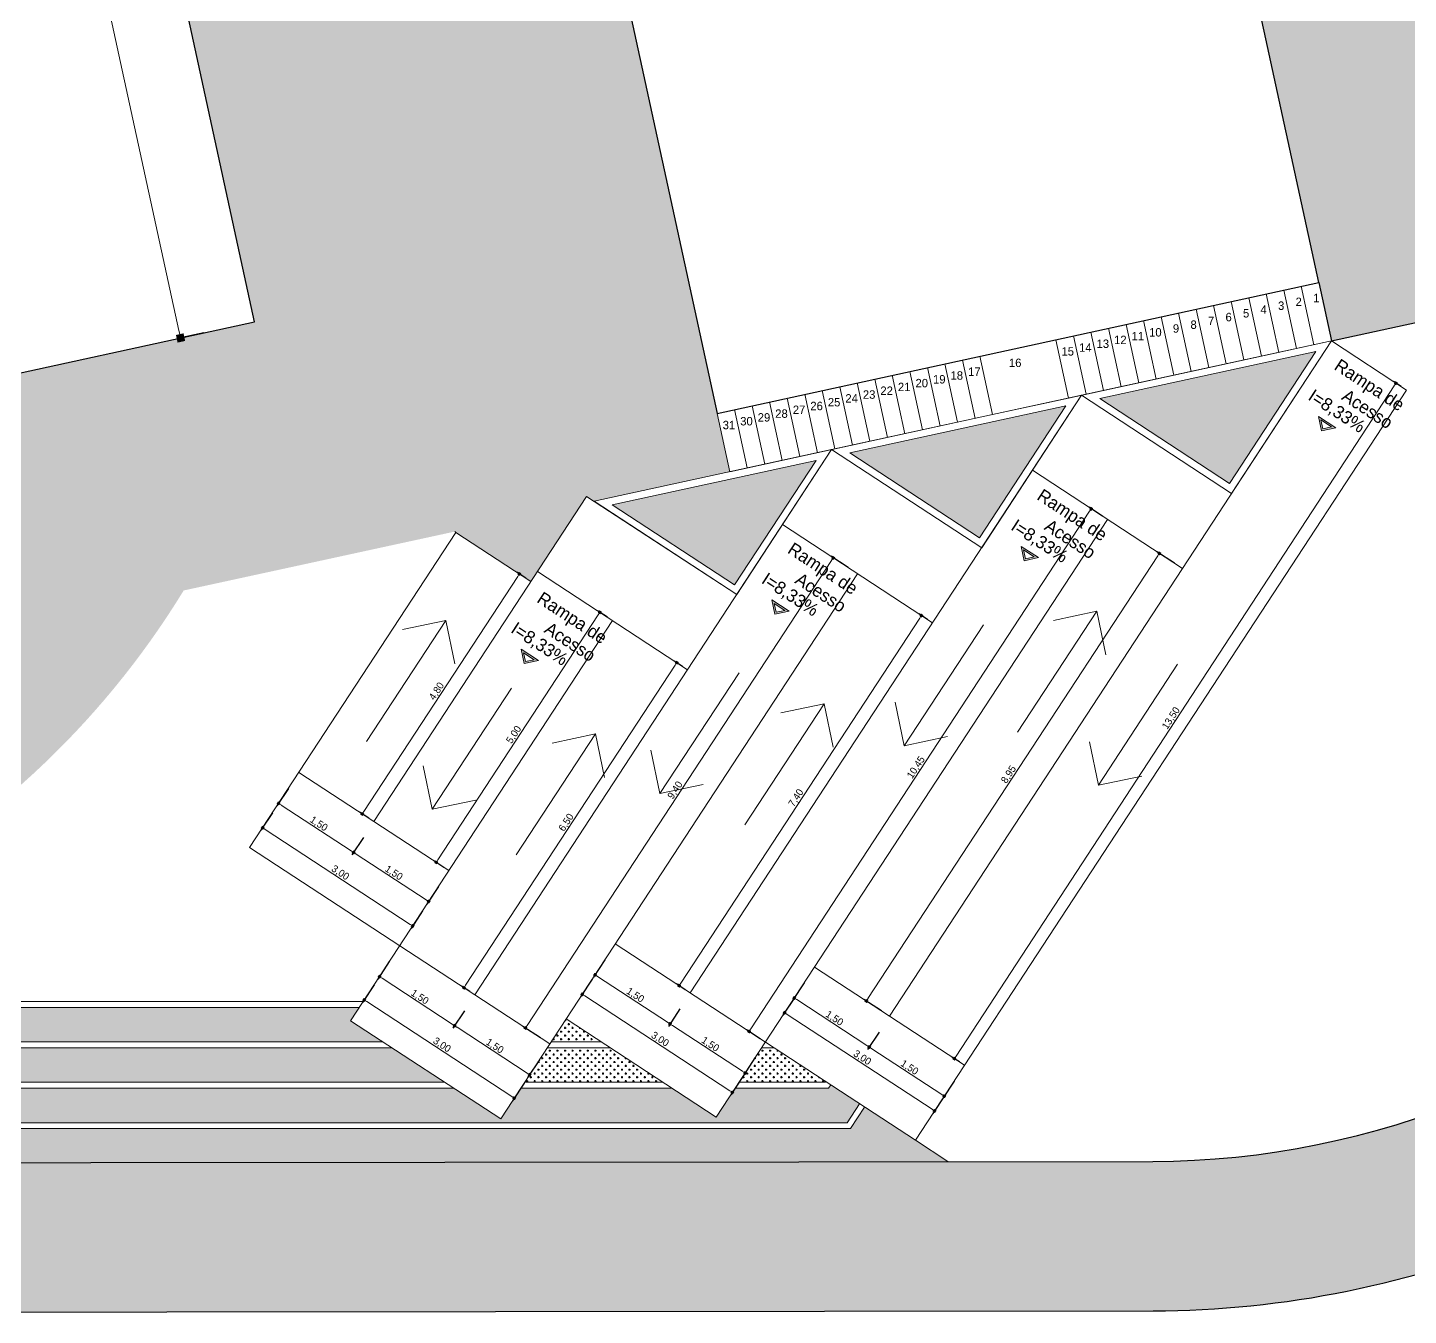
# Model space of a CAD drawing. Header units: millimetres. Extents: x 3006 to 6000, y 1661 to 3774.
# Drawn here: x 4693.84 to 4716.93, y 1842.66 to 1864.2 of the extents above; entities that cross this region are included whole.
import ezdxf

# ---------------------------------------------------------------- set-up
doc = ezdxf.new("R2010")
doc.units = ezdxf.units.MM
doc.header["$LTSCALE"] = 10
for name, color, linetype, lineweight in [('.10', 200, 'Continuous', 9), ('.10 ultra fina', 240, 'Continuous', 5), ('.20', 130, 'Continuous', 20), ('.30', 50, 'Continuous', 30), ('COTAS', 230, 'Continuous', 15), ('MARCAÇÕES', 230, 'Continuous', 15)]:
    doc.layers.add(name, color=color, linetype=linetype, lineweight=lineweight)
doc.layers.add('.20 hachura', color=185, linetype='Continuous')
doc.layers.add('Escrita', color=34, linetype='Continuous')
doc.styles.add('Texto Wilian', font='himalaya.ttf')
doc.dimstyles.new('Cota 1-200 Exter WMJ', dxfattribs={"dimtxt": 0.32, "dimasz": 0.13, "dimexe": 0.05, "dimexo": 0.3, "dimgap": 0.03, "dimtad": 1, "dimzin": 1, "dimtxsty": 'Texto Wilian', "dimblk": 'BOXFILLED', "dimcen": 0, "dimclrd": 230, "dimclre": 230, "dimclrt": 104, "dimazin": 0, "dimtfac": 1, "dimtix": 1, "dimtmove": 0, "dimatfit": 3, "dimfxl": 0.4, "dimfxlon": 1, "dimlwd": 20, "dimarcsym": 2})
doc.dimstyles.new('Cota 1-75 Exter WMJ', dxfattribs={"dimtxt": 0.12, "dimasz": 0.05, "dimexe": 0.05, "dimexo": 0.1, "dimgap": 0.002, "dimtad": 1, "dimzin": 1, "dimtxsty": 'Texto Wilian', "dimblk": 'BOXFILLED', "dimcen": 2.5, "dimclrd": 230, "dimclre": 230, "dimclrt": 104, "dimazin": 0, "dimtfac": 1, "dimtix": 1, "dimtmove": 0, "dimatfit": 3, "dimfxl": 0.3, "dimfxlon": 1, "dimlwd": 20, "dimarcsym": 1})

# ---------------------------------------------------------------- blocks, each defined once
blk = doc.blocks.new('_BoxFilled')
at = {"color": 0, "linetype": 'ByBlock', "lineweight": -2}
blk.add_line((-0.5, 0), (-1, 0), dxfattribs=at)
at = {"color": 0, "linetype": 'ByBlock'}
blk.add_solid([(-0.5, 0.5), (0.5, 0.5), (-0.5, -0.5), (0.5, -0.5)], dxfattribs=at)
blk = doc.blocks.new('*D835')
at = {"layer": 'COTAS', "color": 230, "lineweight": -2, "ltscale": 10, "transparency": 16777216}
for p, q in [((4686.351, 1907.082), (4685.911, 1906.987)), ((4696.785, 1859.095), (4696.345, 1858.999))]:
    blk.add_line(p, q, dxfattribs=at)
at = {"layer": 'COTAS', "color": 230, "linetype": 'Continuous', "lineweight": 20, "ltscale": 10, "transparency": 16777216}
blk.add_line((4696.367, 1859.137), (4685.987, 1906.87), dxfattribs=at)
at = {"layer": 'Defpoints', "color": 0, "ltscale": 10, "transparency": 16777216}
for p in [(4687.196, 1907.266), (4685.96, 1906.997), (4697.63, 1859.278)]:
    blk.add_point(p, dxfattribs=at)
at = {"layer": 'COTAS', "color": 230, "lineweight": 20, "ltscale": 10, "transparency": 16777216, "xscale": 0.13, "yscale": 0.13, "zscale": 0.13}
for p, rotation in [((4685.96, 1906.997), 102.2675681673601), ((4696.394, 1859.01), 282.2675681673601)]:
    blk.add_blockref('_BoxFilled', p, dxfattribs=dict(at, rotation=rotation))
at = {"layer": 'COTAS', "color": 104, "ltscale": 10, "transparency": 16777216, "insert": (4691.401, 1883.052), "char_height": 0.32, "attachment_point": 5, "rotation": 282.2676, "style": 'Texto Wilian'}
blk.add_mtext('49,11', dxfattribs=at)
blk = doc.blocks.new('*D937')
at = {"layer": 'COTAS', "color": 230, "lineweight": -2, "ltscale": 10, "transparency": 16777216}
for p, q in [((4706.662, 1847.973), (4706.47, 1847.68)), ((4709.172, 1846.33), (4708.98, 1846.037))]:
    blk.add_line(p, q, dxfattribs=at)
at = {"layer": 'COTAS', "color": 230, "linetype": 'Continuous', "lineweight": 20, "ltscale": 10, "transparency": 16777216}
blk.add_line((4706.539, 1847.695), (4708.966, 1846.107), dxfattribs=at)
at = {"layer": 'Defpoints', "color": 0, "ltscale": 10, "transparency": 16777216}
for p in [(4706.997, 1848.486), (4709.507, 1846.843), (4709.007, 1846.079)]:
    blk.add_point(p, dxfattribs=at)
at = {"layer": 'COTAS', "color": 230, "lineweight": 20, "ltscale": 10, "transparency": 16777216, "xscale": 0.05, "yscale": 0.05, "zscale": 0.05}
for p, rotation in [((4706.497, 1847.722), 146.7940606287148), ((4709.007, 1846.079), 326.7940606287148)]:
    blk.add_blockref('_BoxFilled', p, dxfattribs=dict(at, rotation=rotation))
at = {"layer": 'COTAS', "color": 104, "ltscale": 10, "transparency": 16777216, "insert": (4707.794, 1846.965), "char_height": 0.12, "attachment_point": 5, "rotation": 326.7941, "style": 'Texto Wilian'}
blk.add_mtext('3,00', dxfattribs=at)
blk = doc.blocks.new('*D938')
at = {"layer": 'COTAS', "color": 230, "lineweight": -2, "ltscale": 10, "transparency": 16777216}
for p, q in [((4703.278, 1848.282), (4703.086, 1847.989)), ((4705.788, 1846.639), (4705.597, 1846.346))]:
    blk.add_line(p, q, dxfattribs=at)
at = {"layer": 'COTAS', "color": 230, "linetype": 'Continuous', "lineweight": 20, "ltscale": 10, "transparency": 16777216}
blk.add_line((4703.156, 1848.004), (4705.582, 1846.415), dxfattribs=at)
at = {"layer": 'Defpoints', "color": 0, "ltscale": 10, "transparency": 16777216}
for p in [(4703.666, 1848.874), (4706.176, 1847.231), (4705.624, 1846.388)]:
    blk.add_point(p, dxfattribs=at)
at = {"layer": 'COTAS', "color": 230, "lineweight": 20, "ltscale": 10, "transparency": 16777216, "xscale": 0.05, "yscale": 0.05, "zscale": 0.05}
for p, rotation in [((4703.114, 1848.031), 146.7940606286922), ((4705.624, 1846.388), 326.7940606286923)]:
    blk.add_blockref('_BoxFilled', p, dxfattribs=dict(at, rotation=rotation))
at = {"layer": 'COTAS', "color": 104, "ltscale": 10, "transparency": 16777216, "insert": (4704.411, 1847.274), "char_height": 0.12, "attachment_point": 5, "rotation": 326.7941, "style": 'Texto Wilian'}
blk.add_mtext('3,00', dxfattribs=at)
blk = doc.blocks.new('*D939')
at = {"layer": 'COTAS', "color": 230, "lineweight": -2, "ltscale": 10, "transparency": 16777216}
for p, q in [((4699.631, 1848.187), (4699.439, 1847.894)), ((4702.141, 1846.544), (4701.949, 1846.251))]:
    blk.add_line(p, q, dxfattribs=at)
at = {"layer": 'COTAS', "color": 230, "linetype": 'Continuous', "lineweight": 20, "ltscale": 10, "transparency": 16777216}
blk.add_line((4699.508, 1847.909), (4701.935, 1846.321), dxfattribs=at)
at = {"layer": 'Defpoints', "color": 0, "ltscale": 10, "transparency": 16777216}
for p in [(4700.06, 1848.844), (4702.57, 1847.201), (4701.976, 1846.293)]:
    blk.add_point(p, dxfattribs=at)
at = {"layer": 'COTAS', "color": 230, "lineweight": 20, "ltscale": 10, "transparency": 16777216, "xscale": 0.05, "yscale": 0.05, "zscale": 0.05}
for p, rotation in [((4699.466, 1847.936), 146.7940606287081), ((4701.976, 1846.293), 326.7940606287082)]:
    blk.add_blockref('_BoxFilled', p, dxfattribs=dict(at, rotation=rotation))
at = {"layer": 'COTAS', "color": 104, "ltscale": 10, "transparency": 16777216, "insert": (4700.763, 1847.179), "char_height": 0.12, "attachment_point": 5, "rotation": 326.7941, "style": 'Texto Wilian'}
blk.add_mtext('3,00', dxfattribs=at)
blk = doc.blocks.new('*D940')
at = {"layer": 'COTAS', "color": 230, "lineweight": -2, "ltscale": 10, "transparency": 16777216}
for p, q in [((4697.93, 1851.067), (4697.738, 1850.774)), ((4700.44, 1849.424), (4700.249, 1849.131))]:
    blk.add_line(p, q, dxfattribs=at)
at = {"layer": 'COTAS', "color": 230, "linetype": 'Continuous', "lineweight": 20, "ltscale": 10, "transparency": 16777216}
blk.add_line((4697.808, 1850.789), (4700.234, 1849.2), dxfattribs=at)
at = {"layer": 'Defpoints', "color": 0, "ltscale": 10, "transparency": 16777216}
for p in [(4698.372, 1851.742), (4700.882, 1850.099), (4700.276, 1849.173)]:
    blk.add_point(p, dxfattribs=at)
at = {"layer": 'COTAS', "color": 230, "lineweight": 20, "ltscale": 10, "transparency": 16777216, "xscale": 0.05, "yscale": 0.05, "zscale": 0.05}
for p, rotation in [((4697.766, 1850.816), 146.7940606287081), ((4700.276, 1849.173), 326.7940606287082)]:
    blk.add_blockref('_BoxFilled', p, dxfattribs=dict(at, rotation=rotation))
at = {"layer": 'COTAS', "color": 104, "ltscale": 10, "transparency": 16777216, "insert": (4699.063, 1850.059), "char_height": 0.12, "attachment_point": 5, "rotation": 326.7941, "style": 'Texto Wilian'}
blk.add_mtext('3,00', dxfattribs=at)
blk = doc.blocks.new('*D941')
at = {"layer": 'COTAS', "color": 230, "lineweight": -2, "ltscale": 10, "transparency": 16777216}
for p, q in [((4704.747, 1847.787), (4704.555, 1847.494)), ((4706.002, 1846.965), (4705.81, 1846.672))]:
    blk.add_line(p, q, dxfattribs=at)
at = {"layer": 'COTAS', "color": 230, "linetype": 'Continuous', "lineweight": 20, "ltscale": 10, "transparency": 16777216}
blk.add_line((4704.624, 1847.508), (4705.796, 1846.742), dxfattribs=at)
at = {"layer": 'Defpoints', "color": 0, "ltscale": 10, "transparency": 16777216}
for p in [(4704.921, 1848.053), (4706.176, 1847.231), (4705.838, 1846.714)]:
    blk.add_point(p, dxfattribs=at)
at = {"layer": 'COTAS', "color": 230, "lineweight": 20, "ltscale": 10, "transparency": 16777216, "xscale": 0.05, "yscale": 0.05, "zscale": 0.05}
for p, rotation in [((4704.582, 1847.536), 146.7940606286922), ((4705.838, 1846.714), 326.7940606286923)]:
    blk.add_blockref('_BoxFilled', p, dxfattribs=dict(at, rotation=rotation))
at = {"layer": 'COTAS', "color": 104, "ltscale": 10, "transparency": 16777216, "insert": (4705.252, 1847.189), "char_height": 0.12, "attachment_point": 5, "rotation": 326.7941, "style": 'Texto Wilian'}
blk.add_mtext('1,50', dxfattribs=at)
blk = doc.blocks.new('*D942')
at = {"layer": 'COTAS', "color": 230, "lineweight": -2, "ltscale": 10, "transparency": 16777216}
for p, q in [((4703.492, 1848.608), (4703.3, 1848.315)), ((4704.747, 1847.787), (4704.555, 1847.494))]:
    blk.add_line(p, q, dxfattribs=at)
at = {"layer": 'COTAS', "color": 230, "linetype": 'Continuous', "lineweight": 20, "ltscale": 10, "transparency": 16777216}
blk.add_line((4703.369, 1848.33), (4704.541, 1847.563), dxfattribs=at)
at = {"layer": 'Defpoints', "color": 0, "ltscale": 10, "transparency": 16777216}
for p in [(4703.666, 1848.874), (4704.921, 1848.053), (4704.582, 1847.536)]:
    blk.add_point(p, dxfattribs=at)
at = {"layer": 'COTAS', "color": 230, "lineweight": 20, "ltscale": 10, "transparency": 16777216, "xscale": 0.05, "yscale": 0.05, "zscale": 0.05}
for p, rotation in [((4703.327, 1848.357), 146.794060628733), ((4704.582, 1847.536), 326.794060628733)]:
    blk.add_blockref('_BoxFilled', p, dxfattribs=dict(at, rotation=rotation))
at = {"layer": 'COTAS', "color": 104, "ltscale": 10, "transparency": 16777216, "insert": (4703.997, 1848.011), "char_height": 0.12, "attachment_point": 5, "rotation": 326.7941, "style": 'Texto Wilian'}
blk.add_mtext('1,50', dxfattribs=at)
blk = doc.blocks.new('*D943')
at = {"layer": 'COTAS', "color": 230, "lineweight": -2, "ltscale": 10, "transparency": 16777216}
for p, q in [((4708.078, 1847.399), (4707.887, 1847.106)), ((4709.333, 1846.577), (4709.142, 1846.284))]:
    blk.add_line(p, q, dxfattribs=at)
at = {"layer": 'COTAS', "color": 230, "linetype": 'Continuous', "lineweight": 20, "ltscale": 10, "transparency": 16777216}
blk.add_line((4707.956, 1847.12), (4709.127, 1846.354), dxfattribs=at)
at = {"layer": 'Defpoints', "color": 0, "ltscale": 10, "transparency": 16777216}
for p in [(4708.252, 1847.665), (4709.507, 1846.843), (4709.169, 1846.326)]:
    blk.add_point(p, dxfattribs=at)
at = {"layer": 'COTAS', "color": 230, "lineweight": 20, "ltscale": 10, "transparency": 16777216, "xscale": 0.05, "yscale": 0.05, "zscale": 0.05}
for p, rotation in [((4707.914, 1847.148), 146.7940606286922), ((4709.169, 1846.326), 326.7940606286923)]:
    blk.add_blockref('_BoxFilled', p, dxfattribs=dict(at, rotation=rotation))
at = {"layer": 'COTAS', "color": 104, "ltscale": 10, "transparency": 16777216, "insert": (4708.584, 1846.801), "char_height": 0.12, "attachment_point": 5, "rotation": 326.7941, "style": 'Texto Wilian'}
blk.add_mtext('1,50', dxfattribs=at)
blk = doc.blocks.new('*D944')
at = {"layer": 'COTAS', "color": 230, "lineweight": -2, "ltscale": 10, "transparency": 16777216}
for p, q in [((4706.823, 1848.22), (4706.632, 1847.927)), ((4708.078, 1847.399), (4707.887, 1847.106))]:
    blk.add_line(p, q, dxfattribs=at)
at = {"layer": 'COTAS', "color": 230, "linetype": 'Continuous', "lineweight": 20, "ltscale": 10, "transparency": 16777216}
blk.add_line((4706.701, 1847.942), (4707.872, 1847.175), dxfattribs=at)
at = {"layer": 'Defpoints', "color": 0, "ltscale": 10, "transparency": 16777216}
for p in [(4706.997, 1848.486), (4708.252, 1847.665), (4707.914, 1847.148)]:
    blk.add_point(p, dxfattribs=at)
at = {"layer": 'COTAS', "color": 230, "lineweight": 20, "ltscale": 10, "transparency": 16777216, "xscale": 0.05, "yscale": 0.05, "zscale": 0.05}
for p, rotation in [((4706.659, 1847.969), 146.794060628733), ((4707.914, 1847.148), 326.794060628733)]:
    blk.add_blockref('_BoxFilled', p, dxfattribs=dict(at, rotation=rotation))
at = {"layer": 'COTAS', "color": 104, "ltscale": 10, "transparency": 16777216, "insert": (4707.329, 1847.623), "char_height": 0.12, "attachment_point": 5, "rotation": 326.7941, "style": 'Texto Wilian'}
blk.add_mtext('1,50', dxfattribs=at)
blk = doc.blocks.new('*D945')
at = {"layer": 'COTAS', "color": 230, "lineweight": -2, "ltscale": 10, "transparency": 16777216}
for p, q in [((4701.141, 1847.756), (4700.95, 1847.463)), ((4702.396, 1846.935), (4702.205, 1846.642))]:
    blk.add_line(p, q, dxfattribs=at)
at = {"layer": 'COTAS', "color": 230, "linetype": 'Continuous', "lineweight": 20, "ltscale": 10, "transparency": 16777216}
blk.add_line((4701.019, 1847.478), (4702.19, 1846.711), dxfattribs=at)
at = {"layer": 'Defpoints', "color": 0, "ltscale": 10, "transparency": 16777216}
for p in [(4701.315, 1848.022), (4702.57, 1847.201), (4702.232, 1846.684)]:
    blk.add_point(p, dxfattribs=at)
at = {"layer": 'COTAS', "color": 230, "lineweight": 20, "ltscale": 10, "transparency": 16777216, "xscale": 0.05, "yscale": 0.05, "zscale": 0.05}
for p, rotation in [((4700.977, 1847.505), 146.7940606286922), ((4702.232, 1846.684), 326.7940606286923)]:
    blk.add_blockref('_BoxFilled', p, dxfattribs=dict(at, rotation=rotation))
at = {"layer": 'COTAS', "color": 104, "ltscale": 10, "transparency": 16777216, "insert": (4701.647, 1847.159), "char_height": 0.12, "attachment_point": 5, "rotation": 326.7941, "style": 'Texto Wilian'}
blk.add_mtext('1,50', dxfattribs=at)
blk = doc.blocks.new('*D946')
at = {"layer": 'COTAS', "color": 230, "lineweight": -2, "ltscale": 10, "transparency": 16777216}
for p, q in [((4699.886, 1848.578), (4699.695, 1848.285)), ((4701.141, 1847.756), (4700.95, 1847.463))]:
    blk.add_line(p, q, dxfattribs=at)
at = {"layer": 'COTAS', "color": 230, "linetype": 'Continuous', "lineweight": 20, "ltscale": 10, "transparency": 16777216}
blk.add_line((4699.764, 1848.299), (4700.935, 1847.533), dxfattribs=at)
at = {"layer": 'Defpoints', "color": 0, "ltscale": 10, "transparency": 16777216}
for p in [(4700.06, 1848.844), (4701.315, 1848.022), (4700.977, 1847.505)]:
    blk.add_point(p, dxfattribs=at)
at = {"layer": 'COTAS', "color": 230, "lineweight": 20, "ltscale": 10, "transparency": 16777216, "xscale": 0.05, "yscale": 0.05, "zscale": 0.05}
for p, rotation in [((4699.722, 1848.327), 146.794060628733), ((4700.977, 1847.505), 326.794060628733)]:
    blk.add_blockref('_BoxFilled', p, dxfattribs=dict(at, rotation=rotation))
at = {"layer": 'COTAS', "color": 104, "ltscale": 10, "transparency": 16777216, "insert": (4700.392, 1847.98), "char_height": 0.12, "attachment_point": 5, "rotation": 326.7941, "style": 'Texto Wilian'}
blk.add_mtext('1,50', dxfattribs=at)
blk = doc.blocks.new('*D947')
at = {"layer": 'COTAS', "color": 230, "lineweight": -2, "ltscale": 10, "transparency": 16777216}
for p, q in [((4699.453, 1850.654), (4699.261, 1850.361)), ((4700.708, 1849.833), (4700.516, 1849.54))]:
    blk.add_line(p, q, dxfattribs=at)
at = {"layer": 'COTAS', "color": 230, "linetype": 'Continuous', "lineweight": 20, "ltscale": 10, "transparency": 16777216}
blk.add_line((4699.33, 1850.376), (4700.502, 1849.609), dxfattribs=at)
at = {"layer": 'Defpoints', "color": 0, "ltscale": 10, "transparency": 16777216}
for p in [(4699.627, 1850.92), (4700.882, 1850.099), (4700.543, 1849.582)]:
    blk.add_point(p, dxfattribs=at)
at = {"layer": 'COTAS', "color": 230, "lineweight": 20, "ltscale": 10, "transparency": 16777216, "xscale": 0.05, "yscale": 0.05, "zscale": 0.05}
for p, rotation in [((4699.288, 1850.403), 146.7940606286922), ((4700.543, 1849.582), 326.7940606286923)]:
    blk.add_blockref('_BoxFilled', p, dxfattribs=dict(at, rotation=rotation))
at = {"layer": 'COTAS', "color": 104, "ltscale": 10, "transparency": 16777216, "insert": (4699.958, 1850.057), "char_height": 0.12, "attachment_point": 5, "rotation": 326.7941, "style": 'Texto Wilian'}
blk.add_mtext('1,50', dxfattribs=at)
blk = doc.blocks.new('*D948')
at = {"layer": 'COTAS', "color": 230, "lineweight": -2, "ltscale": 10, "transparency": 16777216}
for p, q in [((4698.198, 1851.476), (4698.006, 1851.183)), ((4699.453, 1850.654), (4699.261, 1850.361))]:
    blk.add_line(p, q, dxfattribs=at)
at = {"layer": 'COTAS', "color": 230, "linetype": 'Continuous', "lineweight": 20, "ltscale": 10, "transparency": 16777216}
blk.add_line((4698.075, 1851.197), (4699.247, 1850.431), dxfattribs=at)
at = {"layer": 'Defpoints', "color": 0, "ltscale": 10, "transparency": 16777216}
for p in [(4698.372, 1851.742), (4699.627, 1850.92), (4699.288, 1850.403)]:
    blk.add_point(p, dxfattribs=at)
at = {"layer": 'COTAS', "color": 230, "lineweight": 20, "ltscale": 10, "transparency": 16777216, "xscale": 0.05, "yscale": 0.05, "zscale": 0.05}
for p, rotation in [((4698.033, 1851.225), 146.794060628733), ((4699.288, 1850.403), 326.794060628733)]:
    blk.add_blockref('_BoxFilled', p, dxfattribs=dict(at, rotation=rotation))
at = {"layer": 'COTAS', "color": 104, "ltscale": 10, "transparency": 16777216, "insert": (4698.703, 1850.878), "char_height": 0.12, "attachment_point": 5, "rotation": 326.7941, "style": 'Texto Wilian'}
blk.add_mtext('1,50', dxfattribs=at)
blk = doc.blocks.new('*D949')
at = {"layer": 'COTAS', "color": 230, "linetype": 'Continuous', "lineweight": 20, "ltscale": 10, "transparency": 16777216}
blk.add_line((4709.366, 1846.996), (4716.696, 1858.212), dxfattribs=at)
at = {"layer": 'COTAS', "color": 230, "lineweight": -2, "ltscale": 10, "transparency": 16777216}
for p, q in [((4716.809, 1858.198), (4716.682, 1858.282)), ((4709.424, 1846.898), (4709.296, 1846.981))]:
    blk.add_line(p, q, dxfattribs=at)
at = {"layer": 'Defpoints', "color": 0, "ltscale": 10, "transparency": 16777216}
for p in [(4716.724, 1858.254), (4716.893, 1858.144), (4709.507, 1846.843)]:
    blk.add_point(p, dxfattribs=at)
at = {"layer": 'COTAS', "color": 230, "lineweight": 20, "ltscale": 10, "transparency": 16777216, "xscale": 0.05, "yscale": 0.05, "zscale": 0.05}
for p, rotation in [((4716.724, 1858.254), 56.83297139715741), ((4709.338, 1846.954), 236.8329713971574)]:
    blk.add_blockref('_BoxFilled', p, dxfattribs=dict(at, rotation=rotation))
at = {"layer": 'COTAS', "color": 104, "ltscale": 10, "transparency": 16777216, "insert": (4712.967, 1852.646), "char_height": 0.12, "attachment_point": 5, "rotation": 56.833, "style": 'Texto Wilian'}
blk.add_mtext('13,50', dxfattribs=at)
blk = doc.blocks.new('*D950')
at = {"layer": 'COTAS', "color": 230, "lineweight": -2, "ltscale": 10, "transparency": 16777216}
for p, q in [((4713.018, 1855.242), (4712.725, 1855.434)), ((4708.117, 1847.753), (4707.824, 1847.945))]:
    blk.add_line(p, q, dxfattribs=at)
at = {"layer": 'COTAS', "color": 230, "linetype": 'Continuous', "lineweight": 20, "ltscale": 10, "transparency": 16777216}
blk.add_line((4707.893, 1847.96), (4712.74, 1855.364), dxfattribs=at)
at = {"layer": 'Defpoints', "color": 0, "ltscale": 10, "transparency": 16777216}
for p in [(4712.767, 1855.406), (4713.154, 1855.153), (4708.252, 1847.665)]:
    blk.add_point(p, dxfattribs=at)
at = {"layer": 'COTAS', "color": 230, "lineweight": 20, "ltscale": 10, "transparency": 16777216, "xscale": 0.05, "yscale": 0.05, "zscale": 0.05}
for p, rotation in [((4712.767, 1855.406), 56.79406062871693), ((4707.866, 1847.918), 236.7940606287169)]:
    blk.add_blockref('_BoxFilled', p, dxfattribs=dict(at, rotation=rotation))
at = {"layer": 'COTAS', "color": 104, "ltscale": 10, "transparency": 16777216, "insert": (4710.252, 1851.704), "char_height": 0.12, "attachment_point": 5, "rotation": 56.7941, "style": 'Texto Wilian'}
blk.add_mtext('8,95', dxfattribs=at)
blk = doc.blocks.new('*D951')
at = {"layer": 'COTAS', "color": 230, "linetype": 'Continuous', "lineweight": 20, "ltscale": 10, "transparency": 16777216}
blk.add_line((4711.6, 1856.111), (4705.931, 1847.451), dxfattribs=at)
at = {"layer": 'COTAS', "color": 230, "lineweight": -2, "ltscale": 10, "transparency": 16777216}
for p, q in [((4711.815, 1856.029), (4711.585, 1856.18)), ((4706.092, 1847.286), (4705.862, 1847.436))]:
    blk.add_line(p, q, dxfattribs=at)
at = {"layer": 'Defpoints', "color": 0, "ltscale": 10, "transparency": 16777216}
for p in [(4711.899, 1855.975), (4705.904, 1847.409), (4706.176, 1847.231)]:
    blk.add_point(p, dxfattribs=at)
at = {"layer": 'COTAS', "color": 230, "lineweight": 20, "ltscale": 10, "transparency": 16777216, "xscale": 0.05, "yscale": 0.05, "zscale": 0.05}
for p, rotation in [((4711.627, 1856.153), 56.79406062868988), ((4705.904, 1847.409), 236.7940606286899)]:
    blk.add_blockref('_BoxFilled', p, dxfattribs=dict(at, rotation=rotation))
at = {"layer": 'COTAS', "color": 104, "ltscale": 10, "transparency": 16777216, "insert": (4708.701, 1851.823), "char_height": 0.12, "attachment_point": 5, "rotation": 56.7941, "style": 'Texto Wilian'}
blk.add_mtext('10,45', dxfattribs=at)
blk = doc.blocks.new('*D952')
at = {"layer": 'COTAS', "color": 230, "linetype": 'Continuous', "lineweight": 20, "ltscale": 10, "transparency": 16777216}
blk.add_line((4704.761, 1848.217), (4708.758, 1854.325), dxfattribs=at)
at = {"layer": 'COTAS', "color": 230, "lineweight": -2, "ltscale": 10, "transparency": 16777216}
for p, q in [((4708.89, 1854.299), (4708.744, 1854.394)), ((4704.837, 1848.107), (4704.691, 1848.203))]:
    blk.add_line(p, q, dxfattribs=at)
at = {"layer": 'Defpoints', "color": 0, "ltscale": 10, "transparency": 16777216}
for p in [(4708.786, 1854.367), (4708.973, 1854.244), (4704.921, 1848.053)]:
    blk.add_point(p, dxfattribs=at)
at = {"layer": 'COTAS', "color": 230, "lineweight": 20, "ltscale": 10, "transparency": 16777216, "xscale": 0.05, "yscale": 0.05, "zscale": 0.05}
for p, rotation in [((4708.786, 1854.367), 56.79406062870403), ((4704.733, 1848.175), 236.794060628704)]:
    blk.add_blockref('_BoxFilled', p, dxfattribs=dict(at, rotation=rotation))
at = {"layer": 'COTAS', "color": 104, "ltscale": 10, "transparency": 16777216, "insert": (4706.695, 1851.313), "char_height": 0.12, "attachment_point": 5, "rotation": 56.7941, "style": 'Texto Wilian'}
blk.add_mtext('7,40', dxfattribs=at)
blk = doc.blocks.new('*D953')
at = {"layer": 'COTAS', "color": 230, "linetype": 'Continuous', "lineweight": 20, "ltscale": 10, "transparency": 16777216}
blk.add_line((4707.284, 1855.29), (4702.191, 1847.509), dxfattribs=at)
at = {"layer": 'COTAS', "color": 230, "lineweight": -2, "ltscale": 10, "transparency": 16777216}
for p, q in [((4707.562, 1855.168), (4707.269, 1855.359)), ((4702.414, 1847.303), (4702.122, 1847.494))]:
    blk.add_line(p, q, dxfattribs=at)
at = {"layer": 'Defpoints', "color": 0, "ltscale": 10, "transparency": 16777216}
for p in [(4707.718, 1855.066), (4702.163, 1847.467), (4702.57, 1847.201)]:
    blk.add_point(p, dxfattribs=at)
at = {"layer": 'COTAS', "color": 230, "lineweight": 20, "ltscale": 10, "transparency": 16777216, "xscale": 0.05, "yscale": 0.05, "zscale": 0.05}
for p, rotation in [((4707.311, 1855.332), 56.79406062871106), ((4702.163, 1847.467), 236.794060628711)]:
    blk.add_blockref('_BoxFilled', p, dxfattribs=dict(at, rotation=rotation))
at = {"layer": 'COTAS', "color": 104, "ltscale": 10, "transparency": 16777216, "insert": (4704.673, 1851.442), "char_height": 0.12, "attachment_point": 5, "rotation": 56.7941, "style": 'Texto Wilian'}
blk.add_mtext('9,40', dxfattribs=at)
blk = doc.blocks.new('*D954')
at = {"layer": 'COTAS', "color": 230, "linetype": 'Continuous', "lineweight": 20, "ltscale": 10, "transparency": 16777216}
blk.add_line((4701.162, 1848.182), (4704.667, 1853.537), dxfattribs=at)
at = {"layer": 'COTAS', "color": 230, "lineweight": -2, "ltscale": 10, "transparency": 16777216}
for p, q in [((4704.791, 1853.515), (4704.653, 1853.606)), ((4701.232, 1848.077), (4701.093, 1848.168))]:
    blk.add_line(p, q, dxfattribs=at)
at = {"layer": 'Defpoints', "color": 0, "ltscale": 10, "transparency": 16777216}
for p in [(4704.695, 1853.579), (4704.875, 1853.461), (4701.315, 1848.022)]:
    blk.add_point(p, dxfattribs=at)
at = {"layer": 'COTAS', "color": 230, "lineweight": 20, "ltscale": 10, "transparency": 16777216, "xscale": 0.05, "yscale": 0.05, "zscale": 0.05}
for p, rotation in [((4704.695, 1853.579), 56.79406062871506), ((4701.135, 1848.14), 236.794060628715)]:
    blk.add_blockref('_BoxFilled', p, dxfattribs=dict(at, rotation=rotation))
at = {"layer": 'COTAS', "color": 104, "ltscale": 10, "transparency": 16777216, "insert": (4702.851, 1850.902), "char_height": 0.12, "attachment_point": 5, "rotation": 56.7941, "style": 'Texto Wilian'}
blk.add_mtext('6,50', dxfattribs=at)
blk = doc.blocks.new('*D955')
at = {"layer": 'COTAS', "color": 230, "lineweight": -2, "ltscale": 10, "transparency": 16777216}
for p, q in [((4703.536, 1854.337), (4703.366, 1854.448)), ((4700.798, 1850.153), (4700.628, 1850.265))]:
    blk.add_line(p, q, dxfattribs=at)
at = {"layer": 'COTAS', "color": 230, "linetype": 'Continuous', "lineweight": 20, "ltscale": 10, "transparency": 16777216}
blk.add_line((4703.38, 1854.379), (4700.697, 1850.279), dxfattribs=at)
at = {"layer": 'Defpoints', "color": 0, "ltscale": 10, "transparency": 16777216}
for p in [(4703.62, 1854.282), (4700.67, 1850.238), (4700.882, 1850.099)]:
    blk.add_point(p, dxfattribs=at)
at = {"layer": 'COTAS', "color": 230, "lineweight": 20, "ltscale": 10, "transparency": 16777216, "xscale": 0.05, "yscale": 0.05, "zscale": 0.05}
for p, rotation in [((4703.408, 1854.421), 56.79406062871034), ((4700.67, 1850.238), 236.7940606287103)]:
    blk.add_blockref('_BoxFilled', p, dxfattribs=dict(at, rotation=rotation))
at = {"layer": 'COTAS', "color": 104, "ltscale": 10, "transparency": 16777216, "insert": (4701.974, 1852.371), "char_height": 0.12, "attachment_point": 5, "rotation": 56.7941, "style": 'Texto Wilian'}
blk.add_mtext('5,00', dxfattribs=at)
blk = doc.blocks.new('*D956')
at = {"layer": 'COTAS', "color": 230, "linetype": 'Continuous', "lineweight": 20, "ltscale": 10, "transparency": 16777216}
blk.add_line((4699.46, 1851.089), (4702.034, 1855.022), dxfattribs=at)
at = {"layer": 'COTAS', "color": 230, "lineweight": -2, "ltscale": 10, "transparency": 16777216}
for p, q in [((4702.172, 1854.991), (4702.019, 1855.091)), ((4699.543, 1850.975), (4699.39, 1851.075))]:
    blk.add_line(p, q, dxfattribs=at)
at = {"layer": 'Defpoints', "color": 0, "ltscale": 10, "transparency": 16777216}
for p in [(4702.061, 1855.064), (4702.255, 1854.936), (4699.627, 1850.92)]:
    blk.add_point(p, dxfattribs=at)
at = {"layer": 'COTAS', "color": 230, "lineweight": 20, "ltscale": 10, "transparency": 16777216, "xscale": 0.05, "yscale": 0.05, "zscale": 0.05}
for p, rotation in [((4702.061, 1855.064), 56.79406062872612), ((4699.432, 1851.047), 236.7940606287261)]:
    blk.add_blockref('_BoxFilled', p, dxfattribs=dict(at, rotation=rotation))
at = {"layer": 'COTAS', "color": 104, "ltscale": 10, "transparency": 16777216, "insert": (4700.682, 1853.097), "char_height": 0.12, "attachment_point": 5, "rotation": 56.7941, "style": 'Texto Wilian'}
blk.add_mtext('4,80', dxfattribs=at)

msp = doc.modelspace()

# ---------------------------------------------------------------- hatches: boundary and pattern name
at = {"layer": '.10 ultra fina', "lineweight": 5}
h = msp.add_hatch(color=240, dxfattribs=at)
h.dxf.hatch_style = 1
h.paths.add_polyline_path([(4715.717, 1857.509), (4715.427, 1857.699), (4715.478, 1857.459)])
h.paths.add_polyline_path([(4715.646, 1857.523), (4715.499, 1857.492), (4715.468, 1857.639)], flags=16)
h = msp.add_hatch(color=240, dxfattribs=at)
h.dxf.hatch_style = 1
h.paths.add_polyline_path([(4710.745, 1855.335), (4710.455, 1855.524), (4710.505, 1855.284)])
h.paths.add_polyline_path([(4710.674, 1855.348), (4710.527, 1855.317), (4710.496, 1855.464)], flags=16)
h = msp.add_hatch(color=240, dxfattribs=at)
h.dxf.hatch_style = 1
h.paths.add_polyline_path([(4706.573, 1854.44), (4706.284, 1854.629), (4706.334, 1854.39)])
h.paths.add_polyline_path([(4706.502, 1854.453), (4706.355, 1854.422), (4706.324, 1854.57)], flags=16)
h = msp.add_hatch(color=240, dxfattribs=at)
h.dxf.hatch_style = 1
h.paths.add_polyline_path([(4702.38, 1853.615), (4702.09, 1853.805), (4702.14, 1853.565)])
h.paths.add_polyline_path([(4702.309, 1853.628), (4702.162, 1853.598), (4702.131, 1853.745)], flags=16)
at = {"layer": '.20 hachura'}
h = msp.add_hatch(dxfattribs=at)
h.set_pattern_fill('GOST_WOOD', color=185, scale=0.1)
h.set_pattern_definition([(90, (200, 0), (0.6, -4e-17), [1, -0.2]), (90, (200.2, -0.2), (0.6, -4e-17), [0.6, -0.15, 0.3, -0.15]), (90, (200.4, -0.5), (0.6, -4e-17), [1, -0.2])])
h.paths.add_polyline_path([(4712.352, 1931.77), (4635.355, 1931.693, 0.416128), (4618.89, 1915.051), (4619.131, 1859.017, 0.412301), (4635.665, 1842.659), (4712.662, 1842.736, 0.416128), (4729.127, 1859.378), (4728.886, 1915.412, 0.412301)])
h.paths.add_polyline_path([(4712.358, 1929.27, -0.412301), (4726.386, 1915.39), (4726.627, 1859.356, -0.416128), (4712.657, 1845.236), (4635.66, 1845.159, -0.412301), (4621.631, 1859.039), (4621.39, 1915.073, -0.416128), (4635.361, 1929.193)], flags=16)
h = msp.add_hatch(dxfattribs=at)
h.set_pattern_fill('AR-HBONE', color=185, scale=0.0015)
edge = h.paths.add_edge_path(flags=16)
edge.add_line((4678.969, 1852.053), (4678.312, 1855.078))
edge.add_line((4678.312, 1855.078), (4673.191, 1853.964))
edge.add_line((4673.191, 1853.964), (4662.757, 1901.952))
edge.add_line((4662.757, 1901.952), (4687.196, 1907.266))
edge.add_line((4687.196, 1907.266), (4697.63, 1859.278))
edge.add_line((4697.63, 1859.278), (4692.51, 1858.165))
edge.add_line((4692.51, 1858.165), (4693.167, 1855.14))
edge.add_line((4693.167, 1855.14), (4691.702, 1854.822))
edge.add_arc((4684.178, 1862.289), 10.6, 298.0329, 315.2149, ccw=False)
edge.add_line((4689.16, 1852.932), (4689.496, 1851.387))
edge.add_line((4689.496, 1851.387), (4689.907, 1851.476))
edge.add_line((4689.907, 1851.476), (4689.938, 1851.329))
edge.add_line((4689.938, 1851.329), (4683.489, 1849.927))
edge.add_line((4683.489, 1849.927), (4683.457, 1850.074))
edge.add_line((4683.457, 1850.074), (4683.868, 1850.163))
edge.add_line((4683.868, 1850.163), (4683.532, 1851.709))
edge.add_arc((4684.178, 1862.289), 10.6, 249.3202, 266.5022, ccw=False)
edge.add_line((4680.435, 1852.372), (4678.969, 1852.053))
h.paths.add_polyline_path([(4664.082, 1875.197), (4636.785, 1869.262), (4626.492, 1916.598), (4653.789, 1922.533)], flags=16)
h.paths.add_polyline_path([(4694.355, 1893.165), (4688.554, 1919.842), (4702.137, 1922.795), (4707.938, 1896.119)], flags=16)
h.paths.add_polyline_path([(4635.221, 1868.922), (4632.876, 1868.412), (4622.583, 1915.748), (4624.928, 1916.258)], flags=16)
edge = h.paths.add_edge_path()
edge.add_line((4671.683, 1851.488), (4674.509, 1851.488))
edge.add_line((4674.509, 1851.488), (4674.509, 1847.908))
edge.add_line((4674.509, 1847.908), (4684.178, 1847.908))
edge.add_arc((4684.178, 1862.289), 14.381, 270, 296.6048)
edge.add_arc((4684.178, 1862.289), 14.381, 296.6048, 328.5502)
edge.add_line((4696.447, 1854.786), (4700.98, 1855.771))
edge.add_line((4700.98, 1855.771), (4701, 1855.758))
edge.add_line((4701, 1855.758), (4702.255, 1854.936))
edge.add_line((4702.255, 1854.936), (4703.186, 1856.359))
edge.add_line((4703.186, 1856.359), (4703.31, 1856.278))
edge.add_line((4703.31, 1856.278), (4705.581, 1856.772))
edge.add_line((4705.581, 1856.772), (4701.002, 1877.827))
edge.add_line((4701.002, 1877.827), (4700.709, 1877.764))
edge.add_line((4700.709, 1877.764), (4698.733, 1886.851))
edge.add_line((4698.733, 1886.851), (4699.026, 1886.915))
edge.add_line((4699.026, 1886.915), (4697.943, 1891.899))
edge.add_line((4697.943, 1891.899), (4712.076, 1894.972))
edge.add_line((4712.076, 1894.972), (4705.228, 1926.464))
edge.add_line((4705.228, 1926.464), (4685.978, 1922.278))
edge.add_line((4685.978, 1922.278), (4688.725, 1909.645))
edge.add_line((4688.725, 1909.645), (4674.551, 1906.563))
edge.add_line((4674.551, 1906.563), (4659.997, 1903.398))
edge.add_line((4659.997, 1903.398), (4655.319, 1924.913))
edge.add_line((4655.319, 1924.913), (4622.012, 1917.67))
edge.add_line((4622.012, 1917.67), (4633.154, 1866.426))
edge.add_line((4633.154, 1866.426), (4666.842, 1873.751))
edge.add_line((4666.842, 1873.751), (4671.683, 1851.488))
h = msp.add_hatch(dxfattribs=at)
h.set_pattern_fill('AR-HBONE', color=185, scale=0.0015)
h.paths.add_polyline_path([(4721.663, 1882.115), (4711.11, 1879.82), (4711.725, 1876.989), (4715.433, 1859.937), (4715.646, 1858.96), (4726.199, 1861.255)])
h.paths.add_polyline_path([(4714.657, 1877.626), (4721.302, 1879.071), (4725.009, 1862.02), (4718.365, 1860.575)], flags=16)
at = {"layer": '.20 hachura', "true_color": 0x0a7808}
h = msp.add_hatch(dxfattribs=at)
h.set_pattern_fill('CROSS', color=96, scale=0.01)
h.paths.add_polyline_path([(4707.024, 1856.963), (4703.615, 1856.221), (4705.662, 1854.882)])
h.paths.add_polyline_path([(4711.204, 1857.872), (4707.59, 1857.086), (4709.76, 1855.665)])
h.paths.add_polyline_path([(4715.385, 1858.781), (4711.771, 1857.995), (4713.941, 1856.574)])
h = msp.add_hatch(dxfattribs=at)
h.set_pattern_fill('CROSS', color=96, scale=0.01)
h.paths.add_polyline_path([(4708.686, 1845.588), (4707.836, 1846.144), (4707.6, 1845.783), (4674.509, 1845.783), (4674.509, 1845.198), (4709.23, 1845.232)])
h.paths.add_polyline_path([(4700.967, 1846.458), (4674.509, 1846.458), (4674.509, 1845.883), (4707.545, 1845.883), (4707.753, 1846.199), (4707.271, 1846.514), (4707.235, 1846.458), (4705.67, 1846.458), (4705.354, 1845.976), (4704.618, 1846.458), (4702.084, 1846.458), (4701.749, 1845.946)])
h.paths.add_polyline_path([(4699.935, 1847.133), (4674.509, 1847.133), (4674.509, 1846.558), (4700.814, 1846.558)])
h.paths.add_polyline_path([(4699.382, 1847.808), (4674.509, 1847.808), (4674.509, 1847.233), (4699.782, 1847.233), (4699.239, 1847.589)])
h = msp.add_hatch(dxfattribs=at)
h.set_pattern_fill('CROSS', color=96, scale=0.01)
h.paths.add_polyline_path([(4702.844, 1847.619), (4702.591, 1847.233), (4703.434, 1847.233)])
h.paths.add_polyline_path([(4703.587, 1847.133), (4702.526, 1847.133), (4702.15, 1846.558), (4704.466, 1846.558)])
h.paths.add_polyline_path([(4706.326, 1847.133), (4706.111, 1847.133), (4705.735, 1846.558), (4707.18, 1846.558), (4707.188, 1846.569)])

# ---------------------------------------------------------------- linework, layer by layer
at = {"layer": '.10', "color": 200, "lineweight": 9}
for p, q in [((4674.509, 1847.908), (4699.448, 1847.908)), ((4674.509, 1847.808), (4699.382, 1847.808)), ((4674.509, 1847.233), (4699.782, 1847.233)), ((4674.509, 1847.133), (4699.935, 1847.133)), ((4702.526, 1847.133), (4703.587, 1847.133)), ((4702.591, 1847.233), (4703.434, 1847.233)), ((4706.111, 1847.133), (4706.326, 1847.133)), ((4674.509, 1846.558), (4700.814, 1846.558)), ((4674.509, 1846.458), (4700.967, 1846.458)), ((4702.084, 1846.458), (4704.618, 1846.458)), ((4702.15, 1846.558), (4704.466, 1846.558)), ((4705.67, 1846.458), (4707.235, 1846.458)), ((4705.735, 1846.558), (4707.18, 1846.558)), ((4707.188, 1846.569), (4707.18, 1846.558)), ((4707.271, 1846.514), (4707.235, 1846.458)), ((4707.753, 1846.199), (4707.545, 1845.883)), ((4707.836, 1846.144), (4707.6, 1845.783)), ((4674.509, 1845.883), (4707.545, 1845.883)), ((4674.509, 1845.783), (4707.6, 1845.783))]:
    msp.add_line(p, q, dxfattribs=at)
at = {"layer": '.10 ultra fina', "color": 240, "lineweight": 5}
for points in [[(4715.717, 1857.509), (4715.427, 1857.699), (4715.478, 1857.459)], [(4715.468, 1857.639), (4715.499, 1857.492), (4715.646, 1857.523)], [(4710.745, 1855.335), (4710.455, 1855.524), (4710.505, 1855.284)], [(4710.496, 1855.464), (4710.527, 1855.317), (4710.674, 1855.348)], [(4706.573, 1854.44), (4706.284, 1854.629), (4706.334, 1854.39)], [(4706.324, 1854.57), (4706.355, 1854.422), (4706.502, 1854.453)], [(4702.38, 1853.615), (4702.09, 1853.805), (4702.14, 1853.565)], [(4702.131, 1853.745), (4702.162, 1853.598), (4702.309, 1853.628)]]:
    msp.add_lwpolyline(points, close=True, dxfattribs=at)
at = {"layer": '.20', "ltscale": 10}
for p, q in [((4714.847, 1859.81), (4715.059, 1858.833)), ((4715.14, 1859.874), (4715.352, 1858.896)), ((4713.674, 1859.555), (4713.887, 1858.578)), ((4713.967, 1859.619), (4714.18, 1858.642)), ((4714.261, 1859.682), (4714.473, 1858.705)), ((4714.554, 1859.746), (4714.766, 1858.769)), ((4712.502, 1859.3), (4712.714, 1858.323)), ((4712.795, 1859.364), (4713.007, 1858.387)), ((4713.088, 1859.427), (4713.3, 1858.45)), ((4713.381, 1859.491), (4713.594, 1858.514)), ((4711.622, 1859.109), (4711.835, 1858.132)), ((4711.915, 1859.172), (4712.128, 1858.195)), ((4712.209, 1859.236), (4712.421, 1858.259)), ((4715.646, 1858.96), (4708.252, 1847.665)), ((4711.036, 1858.981), (4711.248, 1858.004)), ((4711.329, 1859.045), (4711.542, 1858.068)), ((4715.646, 1858.96), (4714.346, 1858.678)), ((4715.646, 1858.96), (4716.901, 1858.139)), ((4709.472, 1858.641), (4709.685, 1857.664)), ((4709.766, 1858.705), (4709.978, 1857.728)), ((4714.346, 1858.678), (4711.248, 1858.004)), ((4708.3, 1858.386), (4708.512, 1857.409)), ((4708.593, 1858.45), (4708.805, 1857.473)), ((4708.886, 1858.514), (4709.099, 1857.537)), ((4709.179, 1858.578), (4709.392, 1857.6)), ((4707.42, 1858.195), (4707.633, 1857.218)), ((4707.714, 1858.259), (4707.926, 1857.282)), ((4708.007, 1858.323), (4708.219, 1857.345)), ((4711.465, 1858.051), (4704.921, 1848.053)), ((4706.248, 1857.94), (4706.46, 1856.963)), ((4706.541, 1858.004), (4706.753, 1857.027)), ((4706.834, 1858.068), (4707.047, 1857.09)), ((4707.127, 1858.131), (4707.34, 1857.154)), ((4716.901, 1858.139), (4708.686, 1845.588)), ((4711.248, 1858.004), (4709.978, 1857.728)), ((4711.465, 1858.051), (4713.975, 1856.408)), ((4705.368, 1857.749), (4705.581, 1856.772)), ((4709.978, 1857.728), (4705.581, 1856.772)), ((4705.662, 1857.813), (4705.874, 1856.835)), ((4705.955, 1857.876), (4706.167, 1856.899)), ((4707.285, 1857.142), (4701.315, 1848.022)), ((4707.285, 1857.142), (4709.795, 1855.499)), ((4710.644, 1856.796), (4713.154, 1855.153)), ((4703.186, 1856.359), (4699.627, 1850.92)), ((4703.186, 1856.359), (4705.697, 1854.716)), ((4711.899, 1855.975), (4705.354, 1845.976)), ((4706.463, 1855.887), (4708.973, 1854.244)), ((4701, 1855.758), (4697.55, 1850.487)), ((4701, 1855.758), (4702.255, 1854.936)), ((4707.718, 1855.066), (4701.749, 1845.946)), ((4702.365, 1855.104), (4704.875, 1853.461)), ((4703.62, 1854.282), (4699.239, 1847.589)), ((4698.372, 1851.742), (4700.882, 1850.099)), ((4697.55, 1850.487), (4700.06, 1848.844)), ((4700.06, 1848.844), (4702.57, 1847.201)), ((4703.666, 1848.874), (4706.176, 1847.231)), ((4706.997, 1848.486), (4709.507, 1846.843)), ((4699.239, 1847.589), (4701.749, 1845.946)), ((4702.844, 1847.619), (4705.354, 1845.976)), ((4706.176, 1847.231), (4708.686, 1845.588)), ((4708.686, 1845.588), (4709.23, 1845.232))]:
    msp.add_line(p, q, dxfattribs=at)
for points in [[(4711.465, 1858.051), (4713.975, 1856.408), (4715.646, 1858.96), (4711.465, 1858.051)], [(4707.285, 1857.142), (4709.795, 1855.499), (4711.465, 1858.051), (4707.285, 1857.142)]]:
    msp.add_lwpolyline(points, dxfattribs=at)
for points in [[(4711.771, 1857.995), (4713.941, 1856.574), (4715.385, 1858.781)], [(4707.59, 1857.086), (4709.76, 1855.665), (4711.204, 1857.872)], [(4703.31, 1856.278), (4705.697, 1854.716), (4707.285, 1857.142)], [(4703.615, 1856.221), (4705.662, 1854.882), (4707.024, 1856.963)]]:
    msp.add_lwpolyline(points, close=True, dxfattribs=at)
at = {"layer": '.20 hachura', "color": 185}
msp.add_line((4701, 1855.758), (4700.98, 1855.771), dxfattribs=at)
msp.add_lwpolyline([(4715.433, 1859.937), (4715.646, 1858.96), (4726.199, 1861.255), (4721.663, 1882.115), (4711.11, 1879.82), (4711.725, 1876.989)], dxfattribs=at)
at = {"layer": '.30', "color": 50, "lineweight": 30}
for points in [[(4728.886, 1915.412, 0.412301), (4712.352, 1931.77), (4635.355, 1931.693, 0.416128), (4618.89, 1915.051), (4619.131, 1859.017, 0.412301), (4635.665, 1842.659), (4712.662, 1842.736, 0.416128), (4729.127, 1859.378)], [(4726.386, 1915.39, 0.412301), (4712.358, 1929.27), (4635.361, 1929.193, 0.416128), (4621.39, 1915.073), (4621.631, 1859.039, 0.412301), (4635.66, 1845.159), (4712.657, 1845.236, 0.416128), (4726.627, 1859.356)]]:
    msp.add_lwpolyline(points, format="xyb", close=True, dxfattribs=at)
msp.add_lwpolyline([(4662.757, 1901.952), (4673.191, 1853.964), (4678.312, 1855.078), (4678.969, 1852.053), (4680.435, 1852.372), (4678.545, 1861.064), (4689.812, 1863.514), (4691.702, 1854.822), (4693.167, 1855.14), (4692.51, 1858.165), (4697.63, 1859.278), (4687.196, 1907.266), (4662.757, 1901.952)], dxfattribs=at)
msp.add_lwpolyline([(4705.368, 1857.749), (4715.433, 1859.937), (4711.725, 1876.989), (4701.661, 1874.8)], close=True, dxfattribs=at)
at = {"layer": 'MARCAÇÕES'}
for p, q in [((4699.506, 1852.26), (4700.83, 1854.284)), ((4700.83, 1854.284), (4700.104, 1854.132)), ((4700.83, 1854.284), (4700.982, 1853.558)), ((4710.396, 1852.414), (4711.72, 1854.438)), ((4711.72, 1854.438), (4710.994, 1854.286)), ((4711.72, 1854.438), (4711.872, 1853.712)), ((4709.823, 1854.213), (4708.499, 1852.189)), ((4713.072, 1853.553), (4711.748, 1851.53)), ((4705.736, 1853.41), (4704.411, 1851.387)), ((4701.929, 1853.149), (4700.605, 1851.126)), ((4705.834, 1850.866), (4707.159, 1852.889)), ((4707.159, 1852.889), (4706.433, 1852.738)), ((4707.159, 1852.889), (4707.31, 1852.163)), ((4708.499, 1852.189), (4708.348, 1852.915)), ((4702.01, 1850.363), (4703.335, 1852.386)), ((4703.335, 1852.386), (4702.609, 1852.234)), ((4703.335, 1852.386), (4703.486, 1851.66)), ((4708.499, 1852.189), (4709.225, 1852.341)), ((4711.748, 1851.53), (4711.596, 1852.256)), ((4704.411, 1851.387), (4704.26, 1852.113)), ((4700.605, 1851.126), (4700.453, 1851.852)), ((4711.748, 1851.53), (4712.474, 1851.681)), ((4704.411, 1851.387), (4705.137, 1851.538)), ((4700.605, 1851.126), (4701.331, 1851.278))]:
    msp.add_line(p, q, dxfattribs=at)

# ---------------------------------------------------------------- texts
at = {"layer": 'Escrita', "attachment_point": 3, "style": 'Texto Wilian'}
for s, insert, char_height, width in [('4', (4714.564, 1859.558), 0.141, 1.11997), ('3', (4714.857, 1859.621), 0.141, 1.11997), ('2', (4715.15, 1859.685), 0.141, 1.11997), ('1', (4715.444, 1859.749), 0.141, 1.11997), ('8', (4713.392, 1859.303), 0.141, 1.11997), ('7', (4713.685, 1859.366), 0.141, 1.11997), ('6', (4713.978, 1859.43), 0.141, 1.11997), ('5', (4714.271, 1859.494), 0.141, 1.11997), ('11', (4712.512, 1859.111), 0.1408, 1.11997), ('10', (4712.805, 1859.175), 0.1408, 1.11997), ('9', (4713.098, 1859.239), 0.141, 1.11997), ('15', (4711.339, 1858.856), 0.1408, 1.11997), ('14', (4711.633, 1858.92), 0.1408, 1.11997), ('13', (4711.926, 1858.984), 0.1408, 1.11997), ('12', (4712.219, 1859.048), 0.1408, 1.11997), ('16', (4710.46, 1858.665), 0.1408, 0.97717), ('19', (4709.19, 1858.389), 0.1408, 1.11997), ('18', (4709.483, 1858.453), 0.1408, 1.11997), ('17', (4709.776, 1858.516), 0.1408, 1.11997), ('22', (4708.31, 1858.198), 0.1408, 1.11997), ('21', (4708.603, 1858.261), 0.1408, 1.11997), ('20', (4708.897, 1858.325), 0.1408, 1.11997), ('26', (4707.138, 1857.943), 0.1408, 1.11997), ('25', (4707.431, 1858.006), 0.1408, 1.11997), ('24', (4707.724, 1858.07), 0.1408, 1.11997), ('23', (4708.017, 1858.134), 0.1408, 1.11997), ('30', (4705.965, 1857.688), 0.1408, 1.11997), ('29', (4706.258, 1857.752), 0.1408, 1.11997), ('28', (4706.551, 1857.815), 0.1408, 1.11997), ('27', (4706.845, 1857.879), 0.1408, 1.11997), ('31', (4705.672, 1857.624), 0.1408, 1.11997)]:
    msp.add_mtext(s, dxfattribs=dict(at, insert=insert, char_height=char_height, width=width))
at = {"layer": 'Escrita', "char_height": 0.21333, "attachment_point": 3, "rotation": 326.7941, "style": 'Texto Wilian'}
for s, insert, width in [('{\\C34;Rampa de Acesso }', (4716.893, 1857.953), 1.69693), ('{\\C34;I=8,33%}', (4716.238, 1857.59), 9.33302), ('{\\C34;Rampa de Acesso }', (4711.921, 1855.778), 1.69693), ('{\\C34;I=8,33%}', (4711.266, 1855.415), 9.33302), ('{\\C34;Rampa de Acesso }', (4707.749, 1854.883), 1.69693), ('{\\C34;I=8,33%}', (4707.094, 1854.521), 9.33302), ('{\\C34;Rampa de Acesso }', (4703.556, 1854.058), 1.69693), ('{\\C34;I=8,33%}', (4702.901, 1853.696), 9.33302)]:
    msp.add_mtext(s, dxfattribs=dict(at, insert=insert, width=width))

# ---------------------------------------------------------------- dimensions: what is measured, and where the dimension line sits
at = {"layer": 'COTAS', "ltscale": 10}
for p1, p2, distance, dimstyle, picture, middle in [((4697.63, 1859.278), (4687.196, 1907.266), 1.265, 'Cota 1-200 Exter WMJ', '*D835', (4691.401, 1883.052)), ((4709.507, 1846.843), (4716.893, 1858.144), 0.202, 'Cota 1-75 Exter WMJ', '*D949', (4712.967, 1852.646)), ((4711.899, 1855.975), (4706.176, 1847.231), -0.325, 'Cota 1-75 Exter WMJ', '*D951', (4708.701, 1851.823)), ((4708.252, 1847.665), (4713.154, 1855.153), 0.462, 'Cota 1-75 Exter WMJ', '*D950', (4710.252, 1851.704)), ((4707.718, 1855.066), (4702.57, 1847.201), -0.486, 'Cota 1-75 Exter WMJ', '*D953', (4704.673, 1851.442)), ((4699.627, 1850.92), (4702.255, 1854.936), 0.232, 'Cota 1-75 Exter WMJ', '*D956', (4700.682, 1853.097)), ((4703.62, 1854.282), (4700.882, 1850.099), -0.254, 'Cota 1-75 Exter WMJ', '*D955', (4701.974, 1852.371)), ((4704.921, 1848.053), (4708.973, 1854.244), 0.224, 'Cota 1-75 Exter WMJ', '*D952', (4706.695, 1851.313)), ((4701.315, 1848.022), (4704.875, 1853.461), 0.216, 'Cota 1-75 Exter WMJ', '*D954', (4702.851, 1850.902)), ((4698.372, 1851.742), (4700.882, 1850.099), -1.106, 'Cota 1-75 Exter WMJ', '*D940', (4699.063, 1850.059)), ((4698.372, 1851.742), (4699.627, 1850.92), -0.618, 'Cota 1-75 Exter WMJ', '*D948', (4698.703, 1850.878)), ((4699.627, 1850.92), (4700.882, 1850.099), -0.618, 'Cota 1-75 Exter WMJ', '*D947', (4699.958, 1850.057)), ((4700.06, 1848.844), (4702.57, 1847.201), -1.085, 'Cota 1-75 Exter WMJ', '*D939', (4700.763, 1847.179)), ((4700.06, 1848.844), (4701.315, 1848.022), -0.618, 'Cota 1-75 Exter WMJ', '*D946', (4700.392, 1847.98)), ((4703.666, 1848.874), (4706.176, 1847.231), -1.008, 'Cota 1-75 Exter WMJ', '*D938', (4704.411, 1847.274)), ((4703.666, 1848.874), (4704.921, 1848.053), -0.618, 'Cota 1-75 Exter WMJ', '*D942', (4703.997, 1848.011)), ((4706.997, 1848.486), (4709.507, 1846.843), -0.913, 'Cota 1-75 Exter WMJ', '*D937', (4707.794, 1846.965)), ((4706.997, 1848.486), (4708.252, 1847.665), -0.618, 'Cota 1-75 Exter WMJ', '*D944', (4707.329, 1847.623)), ((4701.315, 1848.022), (4702.57, 1847.201), -0.618, 'Cota 1-75 Exter WMJ', '*D945', (4701.647, 1847.159)), ((4704.921, 1848.053), (4706.176, 1847.231), -0.618, 'Cota 1-75 Exter WMJ', '*D941', (4705.252, 1847.189)), ((4708.252, 1847.665), (4709.507, 1846.843), -0.618, 'Cota 1-75 Exter WMJ', '*D943', (4708.584, 1846.801))]:
    dim = msp.add_aligned_dim(p1=p1, p2=p2, distance=distance, dimstyle=dimstyle, dxfattribs=at)
    dim.commit()
    dim.dimension.update_dxf_attribs({"geometry": picture, "text_midpoint": middle})

doc.saveas('drawing.dxf')
